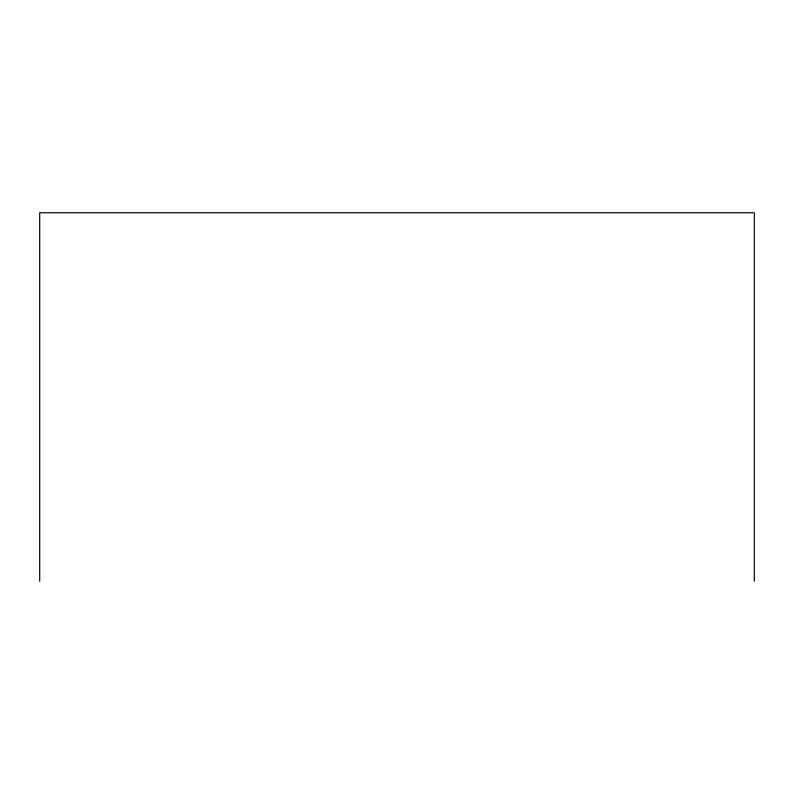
<?xml version="1.0" encoding="UTF-8"?>
<svg xmlns="http://www.w3.org/2000/svg" width="794" height="794" viewBox="0 0 794 794"><rect width="100%" height="100%" fill="white"/><g stroke="black" fill="none" stroke-linecap="round" stroke-linejoin="round"><path stroke-width="1.19" d="M754.3 581.238L754.3 212.762L39.7 212.762L39.7 581.238"/></g></svg>
